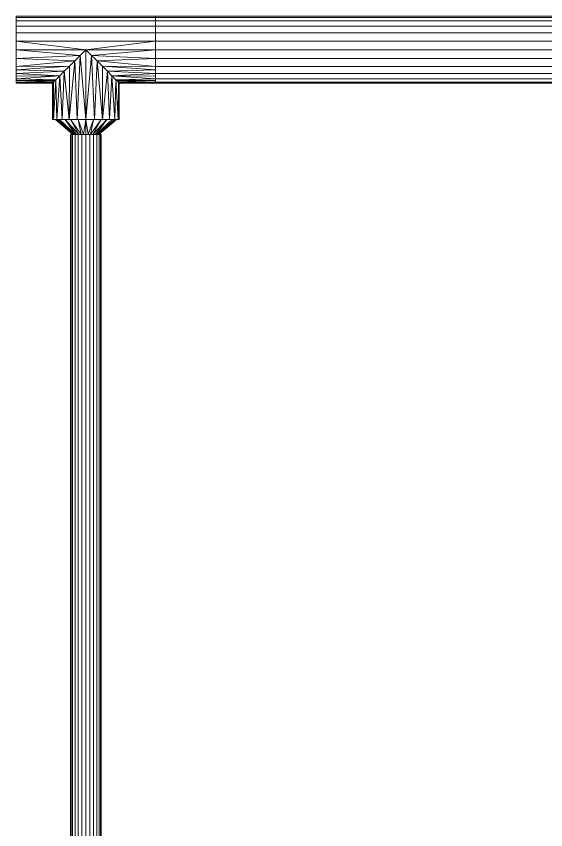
# Model space of a CAD drawing. Header units: inches. Extents: x -3326 to -59, y 8 to 1043.
# Drawn here: x -2003.49 to -1980.74, y 557.57 to 592.52 of the extents above; entities that cross this region are included whole.
import ezdxf

# ---------------------------------------------------------------- set-up
doc = ezdxf.new("R2010")
doc.units = ezdxf.units.IN
doc.header["$MEASUREMENT"] = 0
doc.layers.add('F-SPRN', color=10, linetype='Continuous', lineweight=9)
doc.layers.add('P-PIPE', color=10, linetype='Continuous', lineweight=9)

# ---------------------------------------------------------------- blocks, each defined once
blk = doc.blocks.new('Tee - Welded - Generic - Standard-1126622-05 - Fourth Level')
at = {"layer": 'P-PIPE'}
mesh = blk.add_polyface(dxfattribs=at)
corners = [(-2.992, -1.437), (-2.992, -1.388, 0.372), (-2.992, -1.244, 0.719), (-2.992, -1.016, 1.016), (-2.992, -0.719, 1.244), (-2.992, -0.372, 1.388), (-2.992, 0, 1.437), (-2.992, 0.372, 1.388), (-2.992, 0.719, 1.244), (-2.992, 1.016, 1.016), (-2.992, 1.244, 0.719), (-2.992, 1.388, 0.372), (-2.992, 1.437), (-2.992, 1.388, -0.372), (-2.992, 1.244, -0.719), (-2.992, 1.016, -1.016), (-2.992, 0.719, -1.244), (-2.992, 0.372, -1.388), (-2.992, 0, -1.437), (-2.992, -0.372, -1.388), (-2.992, -0.719, -1.244), (-2.992, -1.016, -1.016), (-2.992, -1.244, -0.719), (-2.992, -1.388, -0.372)]
mesh.append_faces([[corners[k] for k in face] for face in [(10, 7, 8, 9)]], dxfattribs={"vtx0": -1})
mesh.append_faces([[corners[k] for k in face] for face in [(0, 3, 6)]], dxfattribs={"vtx0": -1, "vtx1": -1, "vtx2": -1})
mesh.append_faces([[corners[k] for k in face] for face in [(13, 18, 22, 23)]], dxfattribs={"vtx0": -1, "vtx1": -1, "vtx3": -1})
mesh.append_faces([[corners[k] for k in face] for face in [(18, 21, 22), (13, 23, 0, 12)]], dxfattribs={"vtx0": -1, "vtx2": -1})
mesh.append_faces([[corners[k] for k in face] for face in [(6, 7, 12, 0)]], dxfattribs={"vtx1": -1, "vtx2": -1, "vtx3": -1})
mesh.append_faces([[corners[k] for k in face] for face in [(16, 17, 18, 15), (19, 20, 21, 18)]], dxfattribs={"vtx2": -1})
mesh.append_faces([[corners[k] for k in face] for face in [(13, 14, 15, 18), (10, 11, 12, 7)]], dxfattribs={"vtx2": -1, "vtx3": -1})
mesh.append_faces([[corners[k] for k in face] for face in [(0, 1, 2, 3), (3, 4, 5, 6)]], dxfattribs={"vtx3": -1})
mesh = blk.add_polyface(dxfattribs=at)
corners = [(-2.992, 1.437), (-2.992, 1.388, 0.372), (-2.992, 1.244, 0.719), (-2.992, 1.016, 1.016), (-2.992, 0.719, 1.244), (-2.992, 0.372, 1.388), (-2.992, 0, 1.437), (-2.992, -0.372, 1.388), (-2.992, -0.719, 1.244), (-2.992, -1.016, 1.016), (-2.992, -1.244, 0.719), (-2.992, -1.388, 0.372), (-2.992, -1.437), (-1.437, -1.437), (-1.397, -1.397, 0.338), (-1.286, -1.286, 0.642), (-1.123, -1.123, 0.896), (-0.927, -0.927, 1.098), (-0.71, -0.71, 1.249), (-0.48, -0.48, 1.355), (-0.242, -0.242, 1.417), (0, 0, 1.437), (0.242, -0.242, 1.417), (0.48, -0.48, 1.355), (0.71, -0.71, 1.249), (0.927, -0.927, 1.098), (1.123, -1.123, 0.896), (1.286, -1.286, 0.642), (1.397, -1.397, 0.338), (1.437, -1.437), (2.992, -1.437), (2.992, -1.388, 0.372), (2.992, -1.244, 0.719), (2.992, -1.016, 1.016), (2.992, -0.719, 1.244), (2.992, -0.372, 1.388), (2.992, 0, 1.437), (2.992, 0.372, 1.388), (2.992, 0.719, 1.244), (2.992, 1.016, 1.016), (2.992, 1.244, 0.719), (2.992, 1.388, 0.372), (2.992, 1.437), (-2.992, -0.867, 1.13), (-2.992, -1.13, 0.867), (-2.992, -1.316, 0.545), (2.992, -1.316, 0.545), (2.992, -1.13, 0.867), (2.992, -0.867, 1.13), (1.341, -1.341, 0.49), (-1.341, -1.341, 0.49)]
mesh.append_faces([[corners[k] for k in face] for face in [(14, 12, 13)]], dxfattribs={"vtx0": -1})
mesh.append_faces([[corners[k] for k in face] for face in [(34, 24, 48), (33, 26, 47), (26, 33, 25), (11, 50, 45), (15, 45, 50), (12, 14, 11), (9, 17, 43), (16, 10, 15), (24, 34, 23), (22, 36, 21), (20, 7, 19), (7, 20, 6), (18, 43, 17)]], dxfattribs={"vtx0": -1, "vtx1": -1})
mesh.append_faces([[corners[k] for k in face] for face in [(32, 26, 27), (25, 33, 48), (11, 14, 50), (18, 8, 43), (16, 44, 10), (46, 27, 49), (48, 24, 25), (31, 49, 28), (16, 9, 44), (23, 34, 35), (15, 10, 45), (21, 5, 6), (26, 32, 47)]], dxfattribs={"vtx0": -1, "vtx2": -1})
mesh.append_faces([[corners[k] for k in face] for face in [(21, 36, 37, 5)]], dxfattribs={"vtx0": -1, "vtx2": -1, "vtx3": -1})
mesh.append_faces([[corners[k] for k in face] for face in [(30, 31, 28), (31, 46, 49), (46, 32, 27), (16, 17, 9), (18, 19, 8), (35, 36, 22), (22, 23, 35), (20, 21, 6), (7, 8, 19)]], dxfattribs={"vtx1": -1, "vtx2": -1})
mesh.append_faces([[corners[k] for k in face] for face in [(39, 40, 2, 3), (40, 41, 1, 2), (37, 38, 4, 5), (38, 39, 3, 4)]], dxfattribs={"vtx1": -1, "vtx3": -1})
mesh.append_faces([[corners[k] for k in face] for face in [(28, 29, 30)]], dxfattribs={"vtx2": -1})
mesh.append_faces([[corners[k] for k in face] for face in [(41, 42, 0, 1)]], dxfattribs={"vtx3": -1})
mesh = blk.add_polyface(dxfattribs=at)
corners = [(-2.992, -1.437), (-2.992, -1.388, -0.372), (-2.992, -1.244, -0.719), (-2.992, -1.016, -1.016), (-2.992, -0.719, -1.244), (-2.992, -0.372, -1.388), (-2.992, 0, -1.437), (-2.992, 0.372, -1.388), (-2.992, 0.719, -1.244), (-2.992, 1.016, -1.016), (-2.992, 1.244, -0.719), (-2.992, 1.388, -0.372), (-2.992, 1.437), (2.992, 1.437), (2.992, 1.388, -0.372), (2.992, 1.244, -0.719), (2.992, 1.016, -1.016), (2.992, 0.719, -1.244), (2.992, 0.372, -1.388), (2.992, 0, -1.437), (2.992, -0.372, -1.388), (2.992, -0.719, -1.244), (2.992, -1.016, -1.016), (2.992, -1.244, -0.719), (2.992, -1.388, -0.372), (2.992, -1.437), (1.437, -1.437), (1.397, -1.397, -0.338), (1.286, -1.286, -0.642), (1.123, -1.123, -0.896), (0.927, -0.927, -1.098), (0.71, -0.71, -1.249), (0.48, -0.48, -1.355), (0.242, -0.242, -1.417), (0, 0, -1.437), (-0.242, -0.242, -1.417), (-0.48, -0.48, -1.355), (-0.71, -0.71, -1.249), (-0.927, -0.927, -1.098), (-1.123, -1.123, -0.896), (-1.286, -1.286, -0.642), (-1.397, -1.397, -0.338), (-1.437, -1.437), (-2.992, -1.316, -0.545), (-2.992, -1.13, -0.867), (-2.992, -0.867, -1.13), (2.992, -0.867, -1.13), (2.992, -1.13, -0.867), (2.992, -1.316, -0.545), (-1.341, -1.341, -0.49), (1.341, -1.341, -0.49)]
mesh.append_faces([[corners[k] for k in face] for face in [(33, 20, 32), (6, 35, 5), (31, 46, 30), (28, 48, 50), (38, 45, 37), (24, 50, 48), (3, 39, 44), (37, 4, 36), (1, 41, 0), (40, 2, 39)]], dxfattribs={"vtx0": -1, "vtx1": -1})
mesh.append_faces([[corners[k] for k in face] for face in [(11, 14, 15, 10), (38, 3, 45), (19, 33, 34), (1, 49, 41), (39, 2, 44), (36, 4, 5), (43, 40, 49), (31, 21, 46), (21, 31, 32), (24, 27, 50), (27, 24, 25), (23, 28, 29), (3, 38, 39), (28, 23, 48), (40, 43, 2), (29, 22, 47)]], dxfattribs={"vtx0": -1, "vtx2": -1})
mesh.append_faces([[corners[k] for k in face] for face in [(34, 6, 7, 18)]], dxfattribs={"vtx0": -1, "vtx2": -1, "vtx3": -1})
mesh.append_faces([[corners[k] for k in face] for face in [(26, 27, 25)]], dxfattribs={"vtx1": -1})
mesh.append_faces([[corners[k] for k in face] for face in [(19, 20, 33), (18, 19, 34), (20, 21, 32), (35, 36, 5), (34, 35, 6), (46, 22, 30), (29, 30, 22), (47, 23, 29), (45, 4, 37), (1, 43, 49)]], dxfattribs={"vtx1": -1, "vtx2": -1})
mesh.append_faces([[corners[k] for k in face] for face in [(15, 16, 9, 10), (16, 17, 8, 9), (17, 18, 7, 8)]], dxfattribs={"vtx1": -1, "vtx3": -1})
mesh.append_faces([[corners[k] for k in face] for face in [(12, 13, 14, 11), (41, 42, 0)]], dxfattribs={"vtx2": -1})
mesh = blk.add_polyface(dxfattribs=at)
corners = [(2.992, -1.437), (2.992, -1.388, -0.372), (2.992, -1.244, -0.719), (2.992, -1.016, -1.016), (2.992, -0.719, -1.244), (2.992, -0.372, -1.388), (2.992, 0, -1.437), (2.992, 0.372, -1.388), (2.992, 0.719, -1.244), (2.992, 1.016, -1.016), (2.992, 1.244, -0.719), (2.992, 1.388, -0.372), (2.992, 1.437), (2.992, 1.388, 0.372), (2.992, 1.244, 0.719), (2.992, 1.016, 1.016), (2.992, 0.719, 1.244), (2.992, 0.372, 1.388), (2.992, 0, 1.437), (2.992, -0.372, 1.388), (2.992, -0.719, 1.244), (2.992, -1.016, 1.016), (2.992, -1.244, 0.719), (2.992, -1.388, 0.372)]
mesh.append_faces([[corners[k] for k in face] for face in [(16, 14, 15)]], dxfattribs={"vtx0": -1})
mesh.append_faces([[corners[k] for k in face] for face in [(3, 6, 2)]], dxfattribs={"vtx0": -1, "vtx1": -1})
mesh.append_faces([[corners[k] for k in face] for face in [(18, 21, 11)]], dxfattribs={"vtx0": -1, "vtx1": -1, "vtx2": -1})
mesh.append_faces([[corners[k] for k in face] for face in [(6, 9, 21, 2), (18, 11, 14, 16)]], dxfattribs={"vtx0": -1, "vtx1": -1, "vtx2": -1, "vtx3": -1})
mesh.append_faces([[corners[k] for k in face] for face in [(21, 0, 1, 2)]], dxfattribs={"vtx0": -1, "vtx3": -1})
mesh.append_faces([[corners[k] for k in face] for face in [(17, 18, 16)]], dxfattribs={"vtx1": -1})
mesh.append_faces([[corners[k] for k in face] for face in [(12, 13, 14, 11), (22, 23, 0, 21), (19, 20, 21, 18)]], dxfattribs={"vtx2": -1})
mesh.append_faces([[corners[k] for k in face] for face in [(9, 10, 11, 21)]], dxfattribs={"vtx2": -1, "vtx3": -1})
mesh.append_faces([[corners[k] for k in face] for face in [(6, 7, 8, 9), (3, 4, 5, 6)]], dxfattribs={"vtx3": -1})
mesh = blk.add_polyface(dxfattribs=at)
corners = [(-1.437, -2.992), (-1.388, -2.992, 0.372), (-1.244, -2.992, 0.719), (-1.016, -2.992, 1.016), (-0.719, -2.992, 1.244), (-0.372, -2.992, 1.388), (0, -2.992, 1.437), (0.372, -2.992, 1.388), (0.719, -2.992, 1.244), (1.016, -2.992, 1.016), (1.244, -2.992, 0.719), (1.388, -2.992, 0.372), (1.437, -2.992), (1.437, -1.437), (1.397, -1.397, 0.338), (1.286, -1.286, 0.642), (1.123, -1.123, 0.896), (0.927, -0.927, 1.098), (0.71, -0.71, 1.249), (0.48, -0.48, 1.355), (0.242, -0.242, 1.417), (0, 0, 1.437), (-0.242, -0.242, 1.417), (-0.48, -0.48, 1.355), (-0.71, -0.71, 1.249), (-0.927, -0.927, 1.098), (-1.123, -1.123, 0.896), (-1.286, -1.286, 0.642), (-1.397, -1.397, 0.338), (-1.437, -1.437)]
mesh.append_faces([[corners[k] for k in face] for face in [(1, 28, 0), (27, 2, 26), (23, 5, 22), (25, 4, 24), (8, 19, 7), (17, 9, 16)]], dxfattribs={"vtx0": -1, "vtx1": -1})
mesh.append_faces([[corners[k] for k in face] for face in [(26, 2, 3), (27, 1, 2), (23, 4, 5), (6, 21, 22), (22, 5, 6), (20, 6, 7), (16, 9, 10), (17, 8, 9), (14, 11, 12), (6, 20, 21)]], dxfattribs={"vtx0": -1, "vtx2": -1})
mesh.append_faces([[corners[k] for k in face] for face in [(13, 14, 12)]], dxfattribs={"vtx1": -1})
mesh.append_faces([[corners[k] for k in face] for face in [(3, 4, 25), (27, 28, 1), (25, 26, 3), (23, 24, 4), (10, 11, 15), (17, 18, 8), (19, 20, 7), (18, 19, 8), (15, 16, 10), (14, 15, 11)]], dxfattribs={"vtx1": -1, "vtx2": -1})
mesh.append_faces([[corners[k] for k in face] for face in [(28, 29, 0)]], dxfattribs={"vtx2": -1})
mesh = blk.add_polyface(dxfattribs=at)
corners = [(1.437, -2.992), (1.388, -2.992, -0.372), (1.244, -2.992, -0.719), (1.016, -2.992, -1.016), (0.719, -2.992, -1.244), (0.372, -2.992, -1.388), (0, -2.992, -1.437), (-0.372, -2.992, -1.388), (-0.719, -2.992, -1.244), (-1.016, -2.992, -1.016), (-1.244, -2.992, -0.719), (-1.388, -2.992, -0.372), (-1.437, -2.992), (-1.437, -1.437), (-1.397, -1.397, -0.338), (-1.286, -1.286, -0.642), (-1.123, -1.123, -0.896), (-0.927, -0.927, -1.098), (-0.71, -0.71, -1.249), (-0.48, -0.48, -1.355), (-0.242, -0.242, -1.417), (0, 0, -1.437), (0.242, -0.242, -1.417), (0.48, -0.48, -1.355), (0.71, -0.71, -1.249), (0.927, -0.927, -1.098), (1.123, -1.123, -0.896), (1.286, -1.286, -0.642), (1.397, -1.397, -0.338), (1.437, -1.437)]
mesh.append_faces([[corners[k] for k in face] for face in [(1, 28, 0), (3, 26, 2), (27, 2, 26), (23, 5, 22), (25, 4, 24), (8, 19, 7), (17, 9, 16)]], dxfattribs={"vtx0": -1, "vtx1": -1})
mesh.append_faces([[corners[k] for k in face] for face in [(27, 1, 2), (23, 4, 5), (6, 21, 22), (22, 5, 6), (20, 6, 7), (16, 9, 10), (17, 8, 9), (14, 11, 12), (6, 20, 21)]], dxfattribs={"vtx0": -1, "vtx2": -1})
mesh.append_faces([[corners[k] for k in face] for face in [(29, 0, 28), (13, 14, 12)]], dxfattribs={"vtx1": -1})
mesh.append_faces([[corners[k] for k in face] for face in [(3, 4, 25), (27, 28, 1), (25, 26, 3), (23, 24, 4), (10, 11, 15), (17, 18, 8), (19, 20, 7), (18, 19, 8), (15, 16, 10), (14, 15, 11)]], dxfattribs={"vtx1": -1, "vtx2": -1})
mesh = blk.add_polyface(dxfattribs=at)
corners = [(-1.437, -2.992), (-1.388, -2.992, -0.372), (-1.244, -2.992, -0.719), (-1.016, -2.992, -1.016), (-0.719, -2.992, -1.244), (-0.372, -2.992, -1.388), (0, -2.992, -1.437), (0.372, -2.992, -1.388), (0.719, -2.992, -1.244), (1.016, -2.992, -1.016), (1.244, -2.992, -0.719), (1.388, -2.992, -0.372), (1.437, -2.992), (1.388, -2.992, 0.372), (1.244, -2.992, 0.719), (1.016, -2.992, 1.016), (0.719, -2.992, 1.244), (0.372, -2.992, 1.388), (0, -2.992, 1.437), (-0.372, -2.992, 1.388), (-0.719, -2.992, 1.244), (-1.016, -2.992, 1.016), (-1.244, -2.992, 0.719), (-1.388, -2.992, 0.372)]
mesh.append_faces([[corners[k] for k in face] for face in [(0, 22, 23)]], dxfattribs={"vtx0": -1})
mesh.append_faces([[corners[k] for k in face] for face in [(3, 6, 2), (16, 18, 14, 15)]], dxfattribs={"vtx0": -1, "vtx1": -1})
mesh.append_faces([[corners[k] for k in face] for face in [(2, 6, 9, 11)]], dxfattribs={"vtx0": -1, "vtx1": -1, "vtx2": -1, "vtx3": -1})
mesh.append_faces([[corners[k] for k in face] for face in [(0, 14, 21, 22)]], dxfattribs={"vtx0": -1, "vtx1": -1, "vtx3": -1})
mesh.append_faces([[corners[k] for k in face] for face in [(2, 11, 12)]], dxfattribs={"vtx0": -1, "vtx2": -1})
mesh.append_faces([[corners[k] for k in face] for face in [(17, 18, 16)]], dxfattribs={"vtx1": -1})
mesh.append_faces([[corners[k] for k in face] for face in [(18, 19, 14)]], dxfattribs={"vtx1": -1, "vtx2": -1})
mesh.append_faces([[corners[k] for k in face] for face in [(9, 10, 11)]], dxfattribs={"vtx2": -1})
mesh.append_faces([[corners[k] for k in face] for face in [(0, 1, 2, 14), (12, 13, 14, 2), (19, 20, 21, 14)]], dxfattribs={"vtx2": -1, "vtx3": -1})
mesh.append_faces([[corners[k] for k in face] for face in [(6, 7, 8, 9), (3, 4, 5, 6)]], dxfattribs={"vtx3": -1})
blk = doc.blocks.new('Transition - Generic - Plumbing-CW-1127470-05 - Fourth Level')
at = {"layer": 'P-PIPE'}
mesh = blk.add_polyface(dxfattribs=at)
corners = [(0, -1.312), (0, -1.137, 0.656), (0, -0.656, 1.137), (0, 0, 1.312), (0, 0.656, 1.137), (0, 1.137, 0.656), (0, 1.312), (0, 1.137, -0.656), (0, 0.656, -1.137), (0, 0, -1.312), (0, -0.656, -1.137), (0, -1.137, -0.656)]
mesh.append_faces([[corners[k] for k in face] for face in [(0, 10, 11)]], dxfattribs={"vtx0": -1})
mesh.append_faces([[corners[k] for k in face] for face in [(0, 5, 9, 10)]], dxfattribs={"vtx0": -1, "vtx1": -1, "vtx3": -1})
mesh.append_faces([[corners[k] for k in face] for face in [(5, 7, 8, 9)]], dxfattribs={"vtx0": -1, "vtx3": -1})
mesh.append_faces([[corners[k] for k in face] for face in [(5, 6, 7)]], dxfattribs={"vtx2": -1})
mesh.append_faces([[corners[k] for k in face] for face in [(3, 4, 5, 0)]], dxfattribs={"vtx2": -1, "vtx3": -1})
mesh.append_faces([[corners[k] for k in face] for face in [(0, 1, 2, 3)]], dxfattribs={"vtx3": -1})
mesh = blk.add_polyface(dxfattribs=at)
corners = [(0, -1.312), (0, -1.137, -0.656), (0, -0.656, -1.137), (0, 0, -1.312), (0, 0.656, -1.137), (0, 1.137, -0.656), (0, 1.312), (0.656, 0.562), (0.656, 0.398, -0.398), (0.656, 0, -0.562), (0.656, -0.398, -0.398), (0.656, -0.562), (0.656, 0.48, -0.199), (0.656, 0.199, -0.48), (0.656, -0.199, -0.48), (0.656, -0.48, -0.199), (0, 0.328, -1.225), (0.656, 0.099, -0.521), (0.656, 0.439, -0.298), (0, 1.225, -0.328), (0.656, 0.521, -0.099), (0, -0.328, -1.225), (0.656, -0.298, -0.439), (0, -1.225, -0.328), (0.656, -0.521, -0.099), (0.656, -0.439, -0.298), (0.656, 0.298, -0.439), (0.656, -0.099, -0.521), (0, -0.896, -0.896), (0, 0.896, -0.896)]
mesh.append_faces([[corners[k] for k in face] for face in [(0, 24, 11)]], dxfattribs={"vtx0": -1})
mesh.append_faces([[corners[k] for k in face] for face in [(27, 3, 9), (28, 25, 1), (3, 27, 21), (25, 28, 10), (4, 13, 16), (29, 26, 4), (26, 29, 8), (5, 18, 29), (6, 20, 19), (1, 15, 23), (2, 22, 28)]], dxfattribs={"vtx0": -1, "vtx1": -1})
mesh.append_faces([[corners[k] for k in face] for face in [(5, 12, 18), (2, 14, 22), (3, 17, 9), (12, 5, 19), (19, 20, 12), (23, 15, 24), (24, 0, 23), (16, 13, 17), (14, 2, 21)]], dxfattribs={"vtx0": -1, "vtx2": -1})
mesh.append_faces([[corners[k] for k in face] for face in [(7, 20, 6)]], dxfattribs={"vtx1": -1})
mesh.append_faces([[corners[k] for k in face] for face in [(18, 8, 29), (3, 16, 17), (22, 10, 28), (25, 15, 1), (26, 13, 4), (27, 14, 21)]], dxfattribs={"vtx1": -1, "vtx2": -1})
mesh = blk.add_polyface(dxfattribs=at)
corners = [(0, 1.312), (0, 1.137, 0.656), (0, 0.656, 1.137), (0, 0, 1.312), (0, -0.656, 1.137), (0, -1.137, 0.656), (0, -1.312), (0.656, -0.562), (0.656, -0.398, 0.398), (0.656, 0, 0.562), (0.656, 0.398, 0.398), (0.656, 0.562), (0.656, -0.48, 0.199), (0.656, -0.199, 0.48), (0.656, 0.199, 0.48), (0.656, 0.48, 0.199), (0, -0.328, 1.225), (0.656, -0.099, 0.521), (0.656, -0.439, 0.298), (0, -1.225, 0.328), (0.656, -0.521, 0.099), (0, 0.328, 1.225), (0.656, 0.298, 0.439), (0, 1.225, 0.328), (0.656, 0.521, 0.099), (0.656, 0.439, 0.298), (0.656, -0.298, 0.439), (0.656, 0.099, 0.521), (0, 0.896, 0.896), (0, -0.896, 0.896)]
mesh.append_faces([[corners[k] for k in face] for face in [(0, 24, 11)]], dxfattribs={"vtx0": -1})
mesh.append_faces([[corners[k] for k in face] for face in [(27, 3, 9), (28, 25, 1), (3, 27, 21), (25, 28, 10), (4, 13, 16), (29, 26, 4), (26, 29, 8), (5, 18, 29), (6, 20, 19), (1, 15, 23), (2, 22, 28)]], dxfattribs={"vtx0": -1, "vtx1": -1})
mesh.append_faces([[corners[k] for k in face] for face in [(5, 12, 18), (2, 14, 22), (3, 17, 9), (12, 5, 19), (19, 20, 12), (23, 15, 24), (24, 0, 23), (16, 13, 17), (14, 2, 21)]], dxfattribs={"vtx0": -1, "vtx2": -1})
mesh.append_faces([[corners[k] for k in face] for face in [(7, 20, 6)]], dxfattribs={"vtx1": -1})
mesh.append_faces([[corners[k] for k in face] for face in [(18, 8, 29), (3, 16, 17), (22, 10, 28), (25, 15, 1), (26, 13, 4), (27, 14, 21)]], dxfattribs={"vtx1": -1, "vtx2": -1})
mesh = blk.add_polyface(dxfattribs=at)
corners = [(0.656, -0.562), (0.656, -0.398, -0.398), (0.656, 0, -0.562), (0.656, 0.398, -0.398), (0.656, 0.562), (0.656, 0.398, 0.398), (0.656, 0, 0.562), (0.656, -0.398, 0.398)]
mesh.append_faces([[corners[k] for k in face] for face in [(2, 4, 7, 1)]], dxfattribs={"vtx0": -1, "vtx1": -1, "vtx2": -1})
mesh.append_faces([[corners[k] for k in face] for face in [(3, 4, 2)]], dxfattribs={"vtx1": -1})
mesh.append_faces([[corners[k] for k in face] for face in [(5, 6, 7, 4), (7, 0, 1)]], dxfattribs={"vtx2": -1})

msp = doc.modelspace()

# ---------------------------------------------------------------- linework, layer by layer
at = {"layer": 'F-SPRN', "color": 1}
for p, q in [((-2003.495, 591.078, 964), (-1997.511, 591.078, 964)), ((-2000.503, 588.086, 964), (-2000.503, 591.078, 964)), ((-1963.02, 591.078, 964), (-1997.511, 591.078, 964)), ((-1963.02, 591.078, 964), (-1997.511, 591.078, 964)), ((-2000.503, 588.086, 964), (-2000.503, 587.43, 964)), ((-2000.503, 587.43, 964), (-2000.503, 373.239, 964)), ((-2000.503, 587.43, 964), (-2000.503, 373.239, 964))]:
    msp.add_line(p, q, dxfattribs=at)

# ---------------------------------------------------------------- block references
msp.add_blockref('Tee - Welded - Generic - Standard-1126622-05 - Fourth Level', (-2000.503, 591.078, 964), dxfattribs=at)
at = {"layer": 'F-SPRN', "color": 1, "rotation": 270}
msp.add_blockref('Transition - Generic - Plumbing-CW-1127470-05 - Fourth Level', (-2000.503, 588.086, 964), dxfattribs=at)

# ---------------------------------------------------------------- meshes
at = {"layer": 'F-SPRN', "color": 1}
mesh = msp.add_polyface(dxfattribs=at)
corners = [(-1997.511, 592.515, 964), (-1997.511, 592.466, 963.628), (-1997.511, 592.323, 963.281), (-1997.511, 592.094, 962.984), (-1997.511, 591.797, 962.755), (-1997.511, 591.45, 962.611), (-1997.511, 591.078, 962.562), (-1997.511, 590.706, 962.611), (-1997.511, 590.359, 962.755), (-1997.511, 590.061, 962.984), (-1997.511, 589.833, 963.281), (-1997.511, 589.689, 963.628), (-1997.511, 589.64, 964), (-1997.511, 589.689, 964.372), (-1997.511, 589.833, 964.719), (-1997.511, 590.061, 965.016), (-1997.511, 590.359, 965.245), (-1997.511, 590.706, 965.389), (-1997.511, 591.078, 965.437), (-1997.511, 591.45, 965.389), (-1997.511, 591.797, 965.245), (-1997.511, 592.094, 965.016), (-1997.511, 592.323, 964.719), (-1997.511, 592.466, 964.372)]
mesh.append_faces([[corners[k] for k in face] for face in [(2, 0, 1), (4, 2, 3), (22, 20, 21), (10, 8, 9), (16, 14, 15)]], dxfattribs={"vtx0": -1, "color": 1})
mesh.append_faces([[corners[k] for k in face] for face in [(7, 19, 5, 6)]], dxfattribs={"vtx0": -1, "vtx1": -1, "color": 1})
mesh.append_faces([[corners[k] for k in face] for face in [(13, 14, 12)]], dxfattribs={"vtx1": -1, "color": 1})
mesh.append_faces([[corners[k] for k in face] for face in [(4, 5, 0, 2), (19, 20, 0, 5), (7, 8, 12, 17), (16, 17, 12, 14)]], dxfattribs={"vtx1": -1, "vtx2": -1, "vtx3": -1, "color": 1})
mesh.append_faces([[corners[k] for k in face] for face in [(22, 23, 0, 20), (10, 11, 12, 8), (17, 18, 19, 7)]], dxfattribs={"vtx2": -1, "vtx3": -1, "color": 1})
mesh = msp.add_polyface(dxfattribs=at)
corners = [(-1963.02, 591.078, 965.437), (-1963.02, 591.45, 965.389), (-1963.02, 591.797, 965.245), (-1963.02, 592.094, 965.016), (-1963.02, 592.323, 964.719), (-1963.02, 592.466, 964.372), (-1963.02, 592.515, 964), (-1997.511, 592.515, 964), (-1997.511, 592.466, 964.372), (-1997.511, 592.323, 964.719), (-1997.511, 592.094, 965.016), (-1997.511, 591.797, 965.245), (-1997.511, 591.45, 965.389), (-1997.511, 591.078, 965.437)]
mesh.append_faces([[corners[k] for k in face] for face in [(8, 9, 4, 5), (3, 4, 9, 10), (11, 12, 1, 2), (2, 3, 10, 11)]], dxfattribs={"vtx1": -1, "vtx3": -1, "color": 1})
mesh.append_faces([[corners[k] for k in face] for face in [(6, 7, 8, 5)]], dxfattribs={"vtx2": -1, "color": 1})
mesh.append_faces([[corners[k] for k in face] for face in [(12, 13, 0, 1)]], dxfattribs={"vtx3": -1, "color": 1})
mesh = msp.add_polyface(dxfattribs=at)
corners = [(-1963.02, 592.515, 964), (-1963.02, 592.466, 963.628), (-1963.02, 592.323, 963.281), (-1963.02, 592.094, 962.984), (-1963.02, 591.797, 962.755), (-1963.02, 591.45, 962.611), (-1963.02, 591.078, 962.562), (-1997.511, 591.078, 962.562), (-1997.511, 591.45, 962.611), (-1997.511, 591.797, 962.755), (-1997.511, 592.094, 962.984), (-1997.511, 592.323, 963.281), (-1997.511, 592.466, 963.628), (-1997.511, 592.515, 964)]
mesh.append_faces([[corners[k] for k in face] for face in [(7, 8, 5, 6)]], dxfattribs={"vtx1": -1, "color": 1})
mesh.append_faces([[corners[k] for k in face] for face in [(8, 9, 4, 5), (3, 4, 9, 10), (11, 12, 1, 2), (2, 3, 10, 11)]], dxfattribs={"vtx1": -1, "vtx3": -1, "color": 1})
mesh.append_faces([[corners[k] for k in face] for face in [(12, 13, 0, 1)]], dxfattribs={"vtx3": -1, "color": 1})
mesh = msp.add_polyface(dxfattribs=at)
corners = [(-1963.02, 589.64, 964), (-1963.02, 589.689, 964.372), (-1963.02, 589.833, 964.719), (-1963.02, 590.061, 965.016), (-1963.02, 590.359, 965.245), (-1963.02, 590.706, 965.389), (-1963.02, 591.078, 965.437), (-1997.511, 591.078, 965.437), (-1997.511, 590.706, 965.389), (-1997.511, 590.359, 965.245), (-1997.511, 590.061, 965.016), (-1997.511, 589.833, 964.719), (-1997.511, 589.689, 964.372), (-1997.511, 589.64, 964)]
mesh.append_faces([[corners[k] for k in face] for face in [(7, 8, 5, 6)]], dxfattribs={"vtx1": -1, "color": 1})
mesh.append_faces([[corners[k] for k in face] for face in [(8, 9, 4, 5), (3, 4, 9, 10), (11, 12, 1, 2), (2, 3, 10, 11)]], dxfattribs={"vtx1": -1, "vtx3": -1, "color": 1})
mesh.append_faces([[corners[k] for k in face] for face in [(12, 13, 0, 1)]], dxfattribs={"vtx3": -1, "color": 1})
mesh = msp.add_polyface(dxfattribs=at)
corners = [(-1963.02, 591.078, 962.562), (-1963.02, 590.706, 962.611), (-1963.02, 590.359, 962.755), (-1963.02, 590.061, 962.984), (-1963.02, 589.833, 963.281), (-1963.02, 589.689, 963.628), (-1963.02, 589.64, 964), (-1997.511, 589.64, 964), (-1997.511, 589.689, 963.628), (-1997.511, 589.833, 963.281), (-1997.511, 590.061, 962.984), (-1997.511, 590.359, 962.755), (-1997.511, 590.706, 962.611), (-1997.511, 591.078, 962.562)]
mesh.append_faces([[corners[k] for k in face] for face in [(7, 8, 5, 6)]], dxfattribs={"vtx1": -1, "color": 1})
mesh.append_faces([[corners[k] for k in face] for face in [(8, 9, 4, 5), (3, 4, 9, 10), (11, 12, 1, 2), (2, 3, 10, 11)]], dxfattribs={"vtx1": -1, "vtx3": -1, "color": 1})
mesh.append_faces([[corners[k] for k in face] for face in [(12, 13, 0, 1)]], dxfattribs={"vtx3": -1, "color": 1})
mesh = msp.add_polyface(dxfattribs=at)
corners = [(-2001.16, 587.43, 964), (-2001.138, 587.43, 964.17), (-2001.072, 587.43, 964.329), (-2000.968, 587.43, 964.465), (-2000.831, 587.43, 964.569), (-2000.673, 587.43, 964.635), (-2000.503, 587.43, 964.657), (-2000.333, 587.43, 964.635), (-2000.174, 587.43, 964.569), (-2000.038, 587.43, 964.465), (-1999.933, 587.43, 964.329), (-1999.867, 587.43, 964.17), (-1999.845, 587.43, 964), (-1999.867, 587.43, 963.83), (-1999.933, 587.43, 963.671), (-2000.038, 587.43, 963.535), (-2000.174, 587.43, 963.431), (-2000.333, 587.43, 963.365), (-2000.503, 587.43, 963.342), (-2000.673, 587.43, 963.365), (-2000.831, 587.43, 963.431), (-2000.968, 587.43, 963.535), (-2001.072, 587.43, 963.671), (-2001.138, 587.43, 963.83)]
mesh.append_faces([[corners[k] for k in face] for face in [(19, 17, 18)]], dxfattribs={"vtx0": -1, "color": 1})
mesh.append_faces([[corners[k] for k in face] for face in [(3, 11, 1, 2), (1, 11, 23, 0), (21, 17, 19, 20)]], dxfattribs={"vtx0": -1, "vtx1": -1, "color": 1})
mesh.append_faces([[corners[k] for k in face] for face in [(7, 11, 3)]], dxfattribs={"vtx0": -1, "vtx1": -1, "vtx2": -1, "color": 1})
mesh.append_faces([[corners[k] for k in face] for face in [(10, 11, 9)]], dxfattribs={"vtx1": -1, "color": 1})
mesh.append_faces([[corners[k] for k in face] for face in [(5, 6, 7)]], dxfattribs={"vtx2": -1, "color": 1})
mesh.append_faces([[corners[k] for k in face] for face in [(3, 4, 5, 7), (7, 8, 9, 11), (21, 22, 23, 13), (13, 14, 15, 21), (11, 12, 13, 23), (15, 16, 17, 21)]], dxfattribs={"vtx2": -1, "vtx3": -1, "color": 1})
mesh = msp.add_polyface(dxfattribs=at)
corners = [(-2000.503, 587.43, 964.657), (-2000.673, 587.43, 964.635), (-2000.831, 587.43, 964.569), (-2000.968, 587.43, 964.465), (-2001.072, 587.43, 964.329), (-2001.138, 587.43, 964.17), (-2001.16, 587.43, 964), (-2001.16, 373.239, 964), (-2001.138, 373.239, 964.17), (-2001.072, 373.239, 964.329), (-2000.968, 373.239, 964.465), (-2000.831, 373.239, 964.569), (-2000.673, 373.239, 964.635), (-2000.503, 373.239, 964.657)]
mesh.append_faces([[corners[k] for k in face] for face in [(8, 9, 4, 5), (3, 4, 9, 10), (11, 12, 1, 2), (2, 3, 10, 11)]], dxfattribs={"vtx1": -1, "vtx3": -1, "color": 1})
mesh.append_faces([[corners[k] for k in face] for face in [(6, 7, 8, 5)]], dxfattribs={"vtx2": -1, "color": 1})
mesh.append_faces([[corners[k] for k in face] for face in [(12, 13, 0, 1)]], dxfattribs={"vtx3": -1, "color": 1})
mesh = msp.add_polyface(dxfattribs=at)
corners = [(-2001.16, 587.43, 964), (-2001.138, 587.43, 963.83), (-2001.072, 587.43, 963.671), (-2000.968, 587.43, 963.535), (-2000.831, 587.43, 963.431), (-2000.673, 587.43, 963.365), (-2000.503, 587.43, 963.342), (-2000.503, 373.239, 963.342), (-2000.673, 373.239, 963.365), (-2000.831, 373.239, 963.431), (-2000.968, 373.239, 963.535), (-2001.072, 373.239, 963.671), (-2001.138, 373.239, 963.83), (-2001.16, 373.239, 964)]
mesh.append_faces([[corners[k] for k in face] for face in [(7, 8, 5, 6)]], dxfattribs={"vtx1": -1, "color": 1})
mesh.append_faces([[corners[k] for k in face] for face in [(8, 9, 4, 5), (3, 4, 9, 10), (11, 12, 1, 2), (2, 3, 10, 11)]], dxfattribs={"vtx1": -1, "vtx3": -1, "color": 1})
mesh.append_faces([[corners[k] for k in face] for face in [(12, 13, 0, 1)]], dxfattribs={"vtx3": -1, "color": 1})
mesh = msp.add_polyface(dxfattribs=at)
corners = [(-1999.845, 587.43, 964), (-1999.867, 587.43, 964.17), (-1999.933, 587.43, 964.329), (-2000.038, 587.43, 964.465), (-2000.174, 587.43, 964.569), (-2000.333, 587.43, 964.635), (-2000.503, 587.43, 964.657), (-2000.503, 373.239, 964.657), (-2000.333, 373.239, 964.635), (-2000.174, 373.239, 964.569), (-2000.038, 373.239, 964.465), (-1999.933, 373.239, 964.329), (-1999.867, 373.239, 964.17), (-1999.845, 373.239, 964)]
mesh.append_faces([[corners[k] for k in face] for face in [(7, 8, 5, 6)]], dxfattribs={"vtx1": -1, "color": 1})
mesh.append_faces([[corners[k] for k in face] for face in [(8, 9, 4, 5), (3, 4, 9, 10), (11, 12, 1, 2), (2, 3, 10, 11)]], dxfattribs={"vtx1": -1, "vtx3": -1, "color": 1})
mesh.append_faces([[corners[k] for k in face] for face in [(12, 13, 0, 1)]], dxfattribs={"vtx3": -1, "color": 1})
mesh = msp.add_polyface(dxfattribs=at)
corners = [(-2000.503, 587.43, 963.342), (-2000.333, 587.43, 963.365), (-2000.174, 587.43, 963.431), (-2000.038, 587.43, 963.535), (-1999.933, 587.43, 963.671), (-1999.867, 587.43, 963.83), (-1999.845, 587.43, 964), (-1999.845, 373.239, 964), (-1999.867, 373.239, 963.83), (-1999.933, 373.239, 963.671), (-2000.038, 373.239, 963.535), (-2000.174, 373.239, 963.431), (-2000.333, 373.239, 963.365), (-2000.503, 373.239, 963.342)]
mesh.append_faces([[corners[k] for k in face] for face in [(7, 8, 5, 6)]], dxfattribs={"vtx1": -1, "color": 1})
mesh.append_faces([[corners[k] for k in face] for face in [(8, 9, 4, 5), (3, 4, 9, 10), (11, 12, 1, 2), (2, 3, 10, 11)]], dxfattribs={"vtx1": -1, "vtx3": -1, "color": 1})
mesh.append_faces([[corners[k] for k in face] for face in [(12, 13, 0, 1)]], dxfattribs={"vtx3": -1, "color": 1})

doc.saveas('drawing.dxf')
